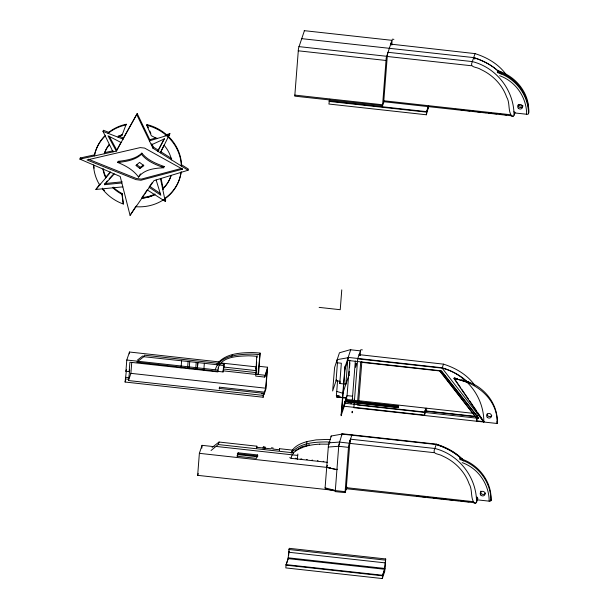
<?xml version="1.0" encoding="UTF-8"?>
<svg xmlns="http://www.w3.org/2000/svg" width="609" height="609" viewBox="0 0 609 609"><rect width="100%" height="100%" fill="white"/><g stroke="black" fill="none" stroke-linecap="round" stroke-linejoin="round"><path stroke-width="0.91" d="M335.262 490.458L325.092 487.847L328.426 445.506L331.189 436.006L341.992 434.118L436.204 444.501C445.719 447.486 454.877 452.19 462.025 459.255L462.147 458.881C454.999 451.825 445.849 447.12 436.326 444.128L342.121 433.745L338.84 444.753L335.239 491.623L345.059 492.612L346.917 487.101M304.401 30.747L298.486 48.301L294.771 96.153L382.543 105.715L383.891 101.726L513.395 115.999M341.185 414.211L341.261 415.171M351.865 434.818L348.584 445.826L345.059 492.612M391.838 45.066L392.036 40.118L386.205 57.969L382.543 105.715M218.113 368.08C221.965 356.242 237.898 356.273 248.274 355.808A81.987 76.277 18.6 0 1 256.724 356.334L255.719 376.088L264.717 377.078L267.138 369.876L265.714 388.199L264.39 392.135L219.544 387.187L219.133 388.405L263.979 393.353L263.141 397.243L125.081 382.026L126.39 370.531M263.979 393.353L263.286 395.401L128.469 380.549L129.702 370.036L129.161 371.65L125.911 371.292L126.794 360.018L129.481 352.017L219.324 361.921M129.344 353.852L129.481 352.017M129.161 371.65L129.9 362.218L197.286 369.648L197.856 362.583L204.35 363.299L203.779 370.363L217.877 371.916L218.288 367.76M128.469 380.549L130.897 373.347L131.75 362.347M181.04 367.851L181.611 360.794L188.112 361.51L187.534 368.567M189.163 368.749L189.734 361.685L196.235 362.401L195.656 369.465M197.286 369.648L197.856 362.583M333.831 490.352L197.659 475.34L199.371 453.332L202.059 445.339L214.254 446.679M201.845 448.155L202.059 445.339M219.4 389.029L219.544 387.187M223.039 371.954L224.059 363.961L144.31 355.169L143.793 356.714L136.819 362.111L223.039 371.954L223.747 369.838M223.945 367.379L224.059 363.961M237.982 454.649L238.127 452.807L257.622 454.953L257.478 456.796L237.982 454.649L237.411 456.362M256.222 368.11L256.024 370.607L223.313 366.999M256.465 365.019L256.678 362.21M257.044 357.536L257.188 355.671M256.465 371.833L256.716 368.574M260.089 353.098L258.026 374.482L258.734 372.365L260.089 353.098A86.486 80.464 18.6 0 0 252.316 352.573C240.174 352.687 225.376 353.479 217.268 363.824M256.709 448.041L256.853 446.199L219.065 442.035L212.092 447.425M263.141 397.243L263.286 395.401M264.717 377.078L267.549 367.235L259.038 366.298M261.444 393.665L264.245 393.977L264.39 392.135M267.549 367.235L265.836 389.242L264.245 393.977M263.21 448.757L263.354 446.915L264.976 447.09L264.831 448.932M279.447 450.546L279.592 448.704L293.317 450.218M286.078 564.627L285.819 567.915L382.307 578.55L384.721 571.379L385.687 558.955L289.199 548.321L288.103 558.62L286.078 564.627L382.566 575.261L384.583 569.255L385.687 558.955M288.651 555.4L288.986 551.076L288.597 552.234L385.086 562.868L385.474 561.711M297.337 459.529L297.862 454.025M329.682 99.252L328.89 104.04L426.346 114.781L428.789 106.164M341.771 289.869L340.225 309.707L319.131 307.385M331.129 436.881L331.189 436.006M336.899 362.751L337.135 359.637L347.937 357.749L345.882 384.172L339.769 383.495L341.344 363.238L336.899 362.751L337.097 362.149M337.462 362.682L336.054 380.823L340.218 381.287M337.584 380.587L336.419 395.485L339.16 395.5M336.518 379.437L332.636 390.978L334.615 367.455L339.449 352.778L350.746 349.574L344.9 367.539L341.07 415.741L344.283 406.188L344.496 403.204L424.762 412.049L426.079 408.144L425.836 411.197L424.526 415.102L344.26 406.256M341.931 434.925L341.992 434.118M342.052 434.598L342.121 433.745M344.823 404.574L345.067 401.514L398.202 407.375L398.613 406.157L345.47 400.296L345.311 402.42M347.008 396.345L349.81 360.269M348.934 375.251L349.239 371.323M349.52 367.76L349.893 362.911M351.538 403.105L351.705 400.988M352.284 400.083L355.321 361.038M346.209 489.194L350.015 440.315M359.31 355.032L359.409 353.7M360.292 355.595L360.49 350.647L357.81 358.457M361.845 361.685L358.777 400.806L345.783 399.367M383.693 102.297L387.499 53.425M390.948 43.17L390.833 44.701L390.689 44.107L475.035 53.622C487.413 57.49 499.327 64.493 506.718 75.409M382.307 578.55L382.566 575.261M398.492 407.68L398.613 406.157M426.346 114.781L426.589 111.637L428.523 105.882M424.526 415.102L424.762 412.049M482.556 419.616L483.949 421.649L476.504 420.834L477.532 415.437M327.589 462.36L291.132 458.341L291.193 457.778A10.513 9.782 18.6 0 1 293.165 453.56L293.523 453.073M344.633 369.922L344.96 367.128M215.266 369.77C219.514 355.009 239.025 354.362 251.799 354.118A86.486 80.464 18.6 0 1 259.571 354.644M344.998 366.9L345.257 365.727M511.377 115.451C507.929 110.785 510.076 102.441 506.635 97.067C502.364 84.811 492.651 74.922 480.943 69.525C476.405 66.411 469.219 68.086 472.302 61.722M471.381 65.749L387.263 56.477L387.499 54.3L387.887 52.283L472.348 61.593C496.563 67.652 514.255 90.513 514.026 115.482L515.1 112.292M473.893 502.349C470.445 497.675 472.592 489.339 469.151 483.957C464.819 471.518 454.877 461.553 442.964 456.179C438.214 453.233 431.88 454.809 434.818 448.62M181.269 164.59L188.447 169.096L188.067 170.238L154.016 180.591L130.075 215.35L120.194 176.473L79.901 159.116L80.281 157.975L94.852 154.777M112.992 151.862L102.997 131.399L103.378 130.257L109.491 132.61M105.433 135.228L105.205 135.914A44.213 41.138 18.6 0 0 94.266 155.965L94.494 155.28A44.213 41.138 18.6 0 1 104.413 136.264M122.835 186.864L95.887 189.46L99.929 184.04M99.922 184.329L99.686 185.014A44.213 41.138 18.6 0 1 93.542 164.993M118.291 136.507L118.062 137.185A35.147 32.703 18.6 0 1 122.044 135.19L126.2 124.236A44.213 41.138 18.6 0 0 108.311 132.671L108.082 133.356A44.213 41.138 18.6 0 1 125.964 124.921L126.2 124.236M102.563 188.158L102.335 188.843A44.213 41.138 18.6 0 0 123.322 204.03L122.143 193.555A35.147 32.703 18.6 0 1 113.145 187.138L112.916 187.823A35.147 32.703 18.6 0 0 121.914 194.241L123.322 204.03M121.838 182.959L104.459 184.702L107.298 180.865M120.902 142.544L116.319 151.131L79.901 159.116M122.044 135.19L122.272 134.505A35.147 32.703 18.6 0 0 118.527 136.363M141.844 153.125L141.463 154.26C147.051 161.332 155.797 164.818 164.042 167.741C155.067 168.191 144.295 169.211 138.563 177.097C133.516 170.04 125.675 165.633 117.773 162.489L118.154 161.347C126.428 160.395 135.541 159.094 141.844 153.125C147.439 160.19 156.178 163.684 164.43 166.6L162.024 166.706M121.153 142.552L108.029 135.815L116.319 151.131L137.208 113.571L150.111 140.367M121.914 194.241L122.143 193.555M146.731 125.279L146.967 124.601A44.213 41.138 18.6 0 1 181.551 165.321L181.322 166.006A44.213 41.138 18.6 0 0 146.731 125.279L151.367 135.769A35.147 32.703 18.6 0 1 156.635 138.677L156.863 137.992M139.903 168.465L143.861 165.709L139.568 162.375L135.891 165.45L139.903 168.465L140.283 167.33L143.587 165.031M138.563 177.097L138.943 175.955M130.075 215.35L135.777 206.489M188.067 170.238L152.95 148.2L153.339 147.066L151.725 143.716M136.241 206.04L136.013 206.725A44.213 41.138 18.6 0 0 180.995 172.385L181.223 171.708M160.761 151.725L160.38 152.867L169.896 133.63L165.526 134.954M166.63 135.647L166.858 134.962L165.039 135.51M168.29 137.185L168.526 136.5M154.747 194.682A35.147 32.703 18.6 0 1 141.867 198.222L148.52 197.057L154.747 194.682L154.975 194.005A35.147 32.703 18.6 0 1 142.103 197.544M164.765 198.922L164.993 198.245M147.492 190.061L165.29 201.404L165.671 200.262L165.29 198.443M125.911 371.292L126.459 369.678M125.081 382.026L125.675 380.252M181.611 360.794L143.793 356.714M188.112 361.51L189.734 361.685M196.235 362.401L197.826 362.667M204.35 363.299L223.541 365.507M203.779 370.363L197.316 369.556M231.907 356.204L232.425 354.659M197.659 475.34L198.26 473.566M329.667 99.686L329.088 101.398L426.551 112.14L428.569 106.141M211.057 450.5L218.22 444.54L219.065 442.035M255.788 368.468L256.084 367.577M255.909 374.101L256.077 373.599M238.127 452.807L236.977 456.225L256.465 458.371L257.622 454.953M256.853 446.199L256.503 447.25L262.997 447.965L263.354 446.915M264.976 447.09L264.618 448.14L271.119 448.856L271.469 447.805L273.098 447.988L272.741 449.039L279.242 449.754L279.592 448.704M330.284 439.569A86.486 80.464 18.6 0 0 327.063 439.432L316.231 439.873L307.18 441.525L306.335 444.03L306.647 446.077L302.513 447.402M339.769 383.495L340.134 382.406M347.701 360.802L345.021 368.78L341.687 411.547L347.054 395.599L352.626 396.208M348.584 376.164L348.957 375.053M288.453 557.989L286.04 565.16L382.521 575.794L384.934 568.623M327.36 465.352L326.69 467.339L336.868 469.646L337.066 469.075M350.997 403.919L351.56 402.229M351.972 401.011L352.794 398.575M339.076 445.149L339.571 443.664M472.348 61.593L475.035 53.622M357.491 404.635L358.062 402.945M358.465 401.734L358.808 400.73L476.032 413.648M497.347 71.565L499.509 72.357L499.989 71.413L501.428 72.441M476.74 417.774L478.72 417.995L441.434 370.835L347.823 360.437L348.066 357.384L442.271 367.767L443.489 364.144C455.601 367.95 467.27 374.702 474.685 385.238M466.319 381.287C484.513 386.586 498.421 404.368 497.241 423.499L353.882 407.703L357.689 358.823L442.149 368.133C466.365 374.192 484.056 397.053 483.828 422.022L454.04 378.615L454.344 377.709M433.897 452.647L349.779 443.375L350.015 441.19L350.396 439.18L434.864 448.49L436.326 444.128M459.285 385.703L454.162 378.242L468.093 382.513L468.481 381.95L470.293 383.358M476.504 420.834L477.03 419.274M460.069 458.554C478.263 463.845 492.171 481.628 490.999 500.765C491.082 481.833 477.799 464.713 459.765 459.452M383.891 101.726L383.815 100.774L510.266 114.705M161.179 150.903L164.08 145.148M168.236 136.918L169.896 133.63M164.308 138.586L157.761 151.222L164.369 138.905L151.337 144.858M291.437 451.749C294.497 445.887 301.151 443.23 307.18 441.525M122.691 139.354L137.208 113.571M142.163 197.217L143.754 194.903M144.82 193.357L147.485 189.498M149.076 187.176L152.273 182.548M291.178 453.195C299.285 442.842 314.084 442.05 326.226 441.936A86.486 80.464 18.6 0 1 330.086 442.119M105.426 177.607L110.305 171.89M95.887 189.46L110.533 172.317M139.727 174.897L140.626 173.892M109.14 178.848L112.817 174.806M104.459 184.702L114.279 173.923M141.463 154.26C135.16 160.228 126.048 161.537 117.773 162.489M295.129 450.843L301.463 446.953L309.41 444.722M137.527 359.995L142.757 355.953M155.919 137.87L149.799 139.727L149.418 140.862L169.508 134.772M182.038 168.267L141.318 179.107L136.37 178.475L88.259 159.185M104.87 152.585L113.061 150.788M104.839 183.56L122.219 181.817M328.89 442.842L339.312 442.088L349.056 443.169M328.274 447.036L338.688 446.283L348.432 447.356M319.748 444.128L329.294 444.182M341.048 397.053L336.488 397.03L347.054 398.195M345.448 397.647L341.527 397.586L337.759 396.657M348.264 375.06L348.949 375.06L342.814 393.277L336.891 391.442M392.295 39.182L393.916 39.364M304.196 30.656L391.907 40.323M301.516 38.633L473.688 57.604C483.203 60.595 492.361 65.3 499.509 72.357M298.829 46.604L386.54 56.272M298.212 50.798L385.923 60.466M527.957 114.203A1.644 0.586 4.5 0 1 526.656 114.256L514.871 112.962L513.981 111.668M455.319 109.308L457.755 109.574M461.005 109.932L464.248 110.29M467.499 110.648L469.935 110.914M472.371 111.188L475.621 111.546M477.243 111.721L480.493 112.079M483.744 112.437L486.18 112.711M488.616 112.977L491.866 113.335M494.302 113.601L496.738 113.868M499.981 114.226L502.425 114.5M504.861 114.766L506.482 114.941M294.764 95.088L382.475 104.756M329.134 100.896L426.589 111.637M360.749 349.711L362.378 349.893M350.624 349.779L360.368 350.853M443.489 364.144L359.15 354.636L359.241 355.268M256.313 366.884L222.255 363.131A3.281 3.053 18.6 0 0 219.423 364.212M216.652 364.091L218.524 364.296M223.153 368.985L256.397 372.647M126.794 360.018L218.022 370.074M255.864 374.246L264.854 375.235M223.031 370.828L256.26 374.489M130.897 373.347L265.714 388.199M425.097 408.692L426.856 408.883M398.065 406.348L345.455 400.555L345.044 401.773L397.654 407.566M125.865 377.314L129.108 377.671M424.663 410.778L476.824 416.526M425.836 411.197L477.007 416.838M125.317 378.927L128.568 379.285M218.22 444.54L293.279 452.807M216.286 446.458L297.656 455.425M295.335 458.265L296.385 458.379M300.854 458.874L301.805 458.98M306.593 459.506L307.233 459.574M312.014 460.107L312.653 460.176M317.441 460.701L318.073 460.769M323.181 461.333L323.813 461.409M237.274 453.735L257.904 456.004M199.371 453.332L330.207 467.758M477.075 497.918L477.54 497.964M490.458 499.776L491.296 499.867M490.473 501.093A1.644 0.586 4.5 0 1 489.172 501.154L477.387 499.86L476.497 498.558M472.782 501.603L346.331 487.664L346.338 488.722L475.911 502.897M417.02 496.107L420.271 496.464M421.892 496.647L425.143 497.005M427.579 497.271L430.015 497.545M433.265 497.903L436.508 498.261M438.137 498.436L442.195 498.885M443.816 499.06L446.26 499.334M449.503 499.692L452.753 500.05M456.004 500.408L458.44 500.674M460.876 500.941L464.127 501.298M465.748 501.481L468.999 501.839M335.239 490.58L344.991 491.653M288.811 549.478L385.299 560.113M288.164 557.814L384.652 568.441M288.103 558.62L384.583 569.255M326.69 467.369L336.876 469.646M335.369 491.06L326.432 489.019M456.91 378.448L457.663 378.653M454.908 377.884L455.524 378.067M454.04 378.615C476.314 382.262 497.888 399.055 497.241 423.499M461.523 379.727L463.86 380.45M442.271 367.767C451.787 370.752 460.944 375.456 468.093 382.513M436.204 444.501C446.458 447.737 456.293 452.989 463.662 460.944M434.864 448.49C459.079 454.55 476.771 477.41 476.535 502.372L477.882 498.39L476.946 497.028M497.858 70.758C516.219 76.095 530.721 94.54 528.483 113.868C528.574 94.943 515.29 77.815 497.256 72.555M497.553 71.656C515.587 76.917 528.871 94.045 528.787 112.969M497.652 70.659L499.814 71.459M466.113 381.188L468.268 381.988M459.985 458.09L462.147 458.881M459.864 458.455L462.025 459.255M118.23 135.967L123.467 137.977L123.087 139.118L102.997 131.399M118.154 161.347L119.935 162.078M499.654 75.722C515.656 81.385 526.663 97.318 526.656 114.264M462.17 462.619C478.164 468.275 489.179 484.208 489.172 501.154M80.281 157.975L82.002 158.713M289.694 457.595L291.132 458.341M153.339 147.066L158.919 150.568M160.517 151.572L171.692 158.584M160.449 193.586L149.7 186.27L149.319 187.412L160.829 195.245L156.132 179.952M136.949 164.811L140.283 167.33M501.146 74.054C493.777 66.092 483.949 60.847 473.688 57.604L474.845 59.103M476.482 418.132L439.713 371.018L441.312 371.201L478.598 418.36L357.369 405L360.695 362.241L440.147 370.995L476.619 418.147M442.149 368.133L483.828 422.022M459.749 386.38L460.678 387.743M461.614 389.098L464.865 393.84M465.337 394.525L467.194 397.235M467.659 397.913L468.595 399.268M469.524 400.623L472.782 405.373M473.246 406.051L476.504 410.801M477.433 412.156L482.084 418.939M109.285 136.287L116.707 149.989M136.819 114.713L152.95 148.2M146.967 124.601L148.39 127.821M149.814 131.049L150.887 133.47M161.042 178.407L163.357 189.33M160.471 178.635L165.29 201.404M485.449 493.046A2.466 2.299 18.6 0 1 482.191 494.242A2.466 2.299 18.6 0 1 480.943 491.06M326.454 488.86A2.291 2.131 18.6 0 1 324.932 487.954M306.639 446.032A63.016 58.631 18.6 0 1 319.748 444.174M293.371 452.929A24.809 23.081 18.6 0 1 302.582 447.577M475.835 503.24A3.144 2.025 61.7 0 1 473.779 502.714M496.639 421.946A1.644 0.586 4.5 0 1 497.096 422.098M491.79 415.414A2.466 2.299 18.6 0 1 487.17 413.846M522.857 106.316A2.466 2.299 18.6 0 1 519.774 107.39A2.466 2.299 18.6 0 1 518.282 104.504M528.315 111.455A1.644 0.586 4.5 0 1 528.635 111.569M522.91 105.448A2.466 2.299 18.6 0 1 518.784 104.383M513.318 116.349A3.144 2.025 61.7 0 1 511.263 115.824M337.782 396.489A2.291 2.131 18.6 0 1 336.259 395.591M171.114 175.392A35.147 32.703 18.6 0 1 162.694 189.14L162.923 188.455A35.147 32.703 18.6 0 0 171.053 175.674M102.936 169.043A35.147 32.703 18.6 0 0 105.753 177.912L105.981 177.234A35.147 32.703 18.6 0 1 103.264 168.921M104.253 153.78A35.147 32.703 18.6 0 1 109.43 144.561M164.179 145.33A35.147 32.703 18.6 0 1 171.555 159.878M181.132 172.347A44.213 41.138 18.6 0 1 165.534 197.856M104.619 190.625A44.213 41.138 18.6 0 1 103.568 189.407M94.106 168.191A44.213 41.138 18.6 0 1 93.839 165.595M104.482 153.095A35.147 32.703 18.6 0 1 109.239 144.402M352.238 411.935L352.154 412.826L352.276 411.296L352.238 411.935M355.961 363.954C354.743 373.005 356.889 359.858 355.961 363.954M182.555 169.165L140.938 180.249L135.99 179.609L87.003 159.977L140.199 147.599L144.622 148.086L182.555 169.165M480.767 495.026A2.466 2.299 18.6 0 0 484.954 494.516A2.466 2.299 18.6 0 0 482.229 491.326A2.466 2.299 18.6 0 0 480.767 495.026M487.208 417.188A2.466 2.299 18.6 0 0 491.394 416.678A2.466 2.299 18.6 0 0 488.669 413.488A2.466 2.299 18.6 0 0 487.208 417.188M518.251 108.128A2.466 2.299 18.6 0 0 522.438 107.618A2.466 2.299 18.6 0 0 519.721 104.436A2.466 2.299 18.6 0 0 518.251 108.128"/></g></svg>
